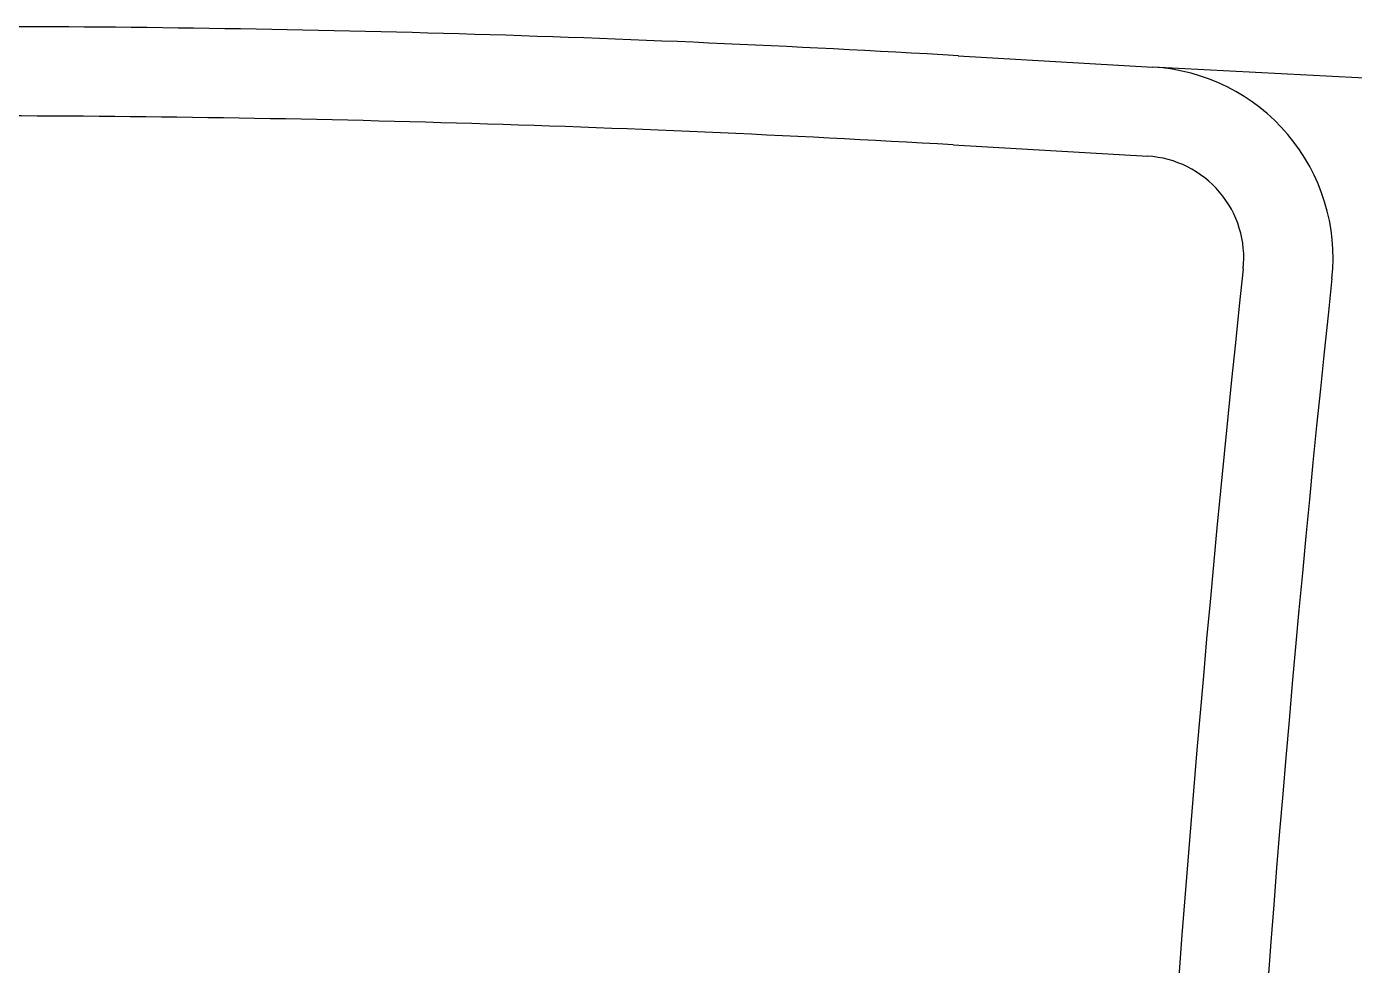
# Model space of a CAD drawing. Header units: millimetres. Extents: x 0 to 356400, y 0 to 68257.
# Drawn here: x 22070.871 to 22075.036, y 6879.935 to 6882.88 of the extents above; entities that cross this region are included whole.
import ezdxf

# ---------------------------------------------------------------- set-up
doc = ezdxf.new("R2010")
doc.units = ezdxf.units.MM
doc.header["$LTSCALE"] = 75
doc.layers.add('8', color=8, linetype='Continuous')

# ---------------------------------------------------------------- blocks, each defined once
blk = doc.blocks.new('G$C7369CDF7')
at = {"layer": '8'}
for p, q in [((12110.48, 50344.1), (12108.46, 50305.87)), ((12107.57, 50290.61), (12108.46, 50305.87)), ((12114.56, 50290.2), (12115.45, 50305.47))]:
    blk.add_line(p, q, dxfattribs=at)
for centre, radius, start, end in [((12123.44, 50305), 15, 83.873, 176.6593), ((12310.29, 52045.65), 1735.65, 263.87305, 276.12695), ((12123.44, 50305), 8, 83.873, 176.6593), ((12310.29, 52045.65), 1742.65, 263.87305, 276.12695), ((13449.69, 50212.27), 1344.4, 176.65928, 180), ((13449.69, 50212.27), 1337.4, 176.65928, 180)]:
    blk.add_arc(centre, radius, start, end, dxfattribs=at)

msp = doc.modelspace()

# ---------------------------------------------------------------- block references
at = {"xscale": 0.04000000000000001, "yscale": 0.04000000000000001, "zscale": 0.04000000000000001, "rotation": 270}
msp.add_blockref('G$C7369CDF7', (20062.169, 7367.0912), dxfattribs=at)

doc.saveas('drawing.dxf')
